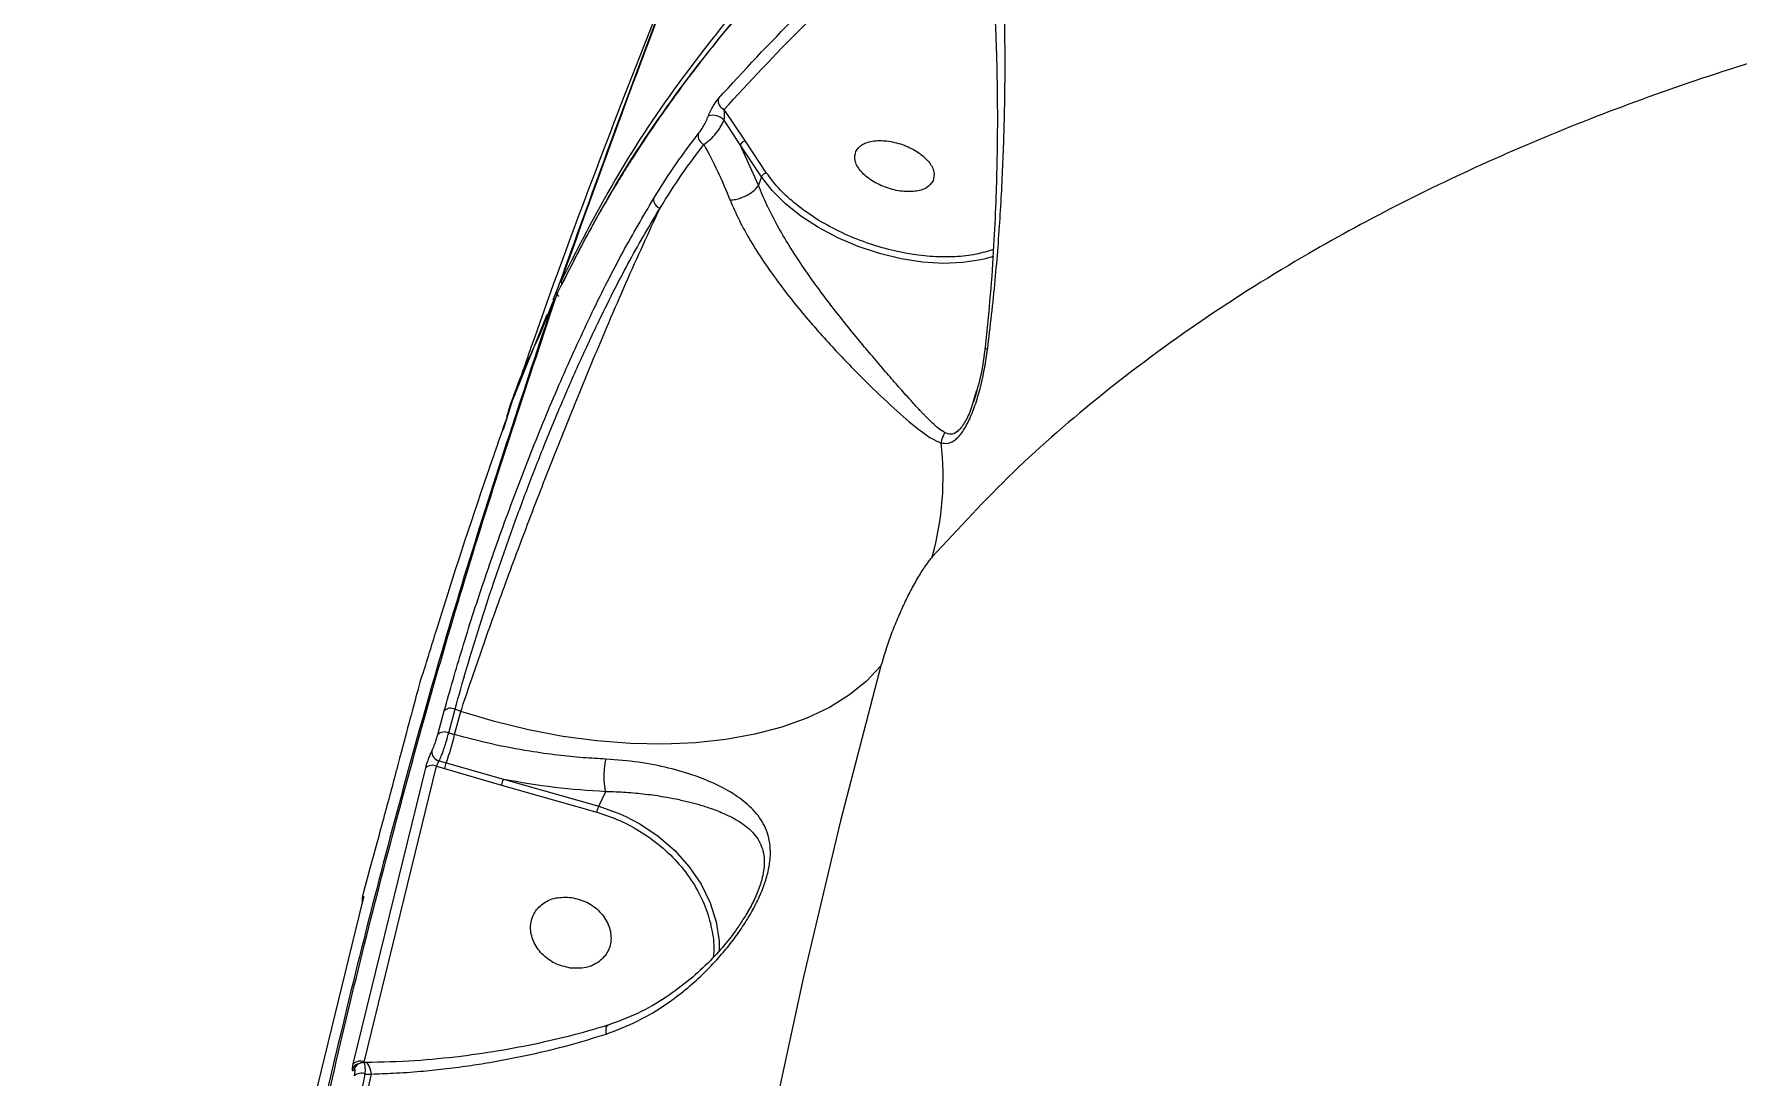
# Model space of a CAD drawing. Header units: millimetres. Extents: x -7083 to 7374, y -8368 to 7509.
# Drawn here: x 1043.2 to 1228.3, y -1414.7 to -1301.4 of the extents above; entities that cross this region are included whole.
import ezdxf

# ---------------------------------------------------------------- set-up
doc = ezdxf.new("R2010")
doc.units = ezdxf.units.MM
for name, color, linetype in [('DIKOM_ОБЪЕКТ', 7, 'Continuous'), ('DIKOM_РАЗМЕР_ЗОНА', 7, 'Continuous'), ('DIKOM_РАЗМЕР_ОБЪЕКТА', 7, 'Continuous')]:
    doc.layers.add(name, color=color, linetype=linetype)
doc.styles.add('style1', font='arial.ttf', dxfattribs={"width": 0.8})
doc.dimstyles.new('1-50', dxfattribs={"dimtxt": 300, "dimasz": 200, "dimexe": 100, "dimexo": 0, "dimgap": 100, "dimtad": 1, "dimtxsty": 'style1', "dimcen": 200, "dimclrd": 7, "dimclre": 7, "dimclrt": 7, "dimadec": 1, "dimazin": 2, "dimtfac": 1, "dimtmove": 0, "dimatfit": 2, "dimfxl": 0, "dimlwd": 25, "dimlwe": 18, "dimarcsym": 0})

# ---------------------------------------------------------------- blocks, each defined once
blk = doc.blocks.new('*D10')
at = {"layer": 'Defpoints', "color": 0, "transparency": 16777216}
for p in [(-5583.43, 647.96), (4593.55, 648.92), (4593.55, -5902.54)]:
    blk.add_point(p, dxfattribs=at)
at = {"layer": 'DIKOM_РАЗМЕР_ОБЪЕКТА', "color": 7, "lineweight": 18, "transparency": 16777216}
for p, q in [((-5583.43, 647.96), (-5583.43, -6002.54)), ((4593.55, 648.92), (4593.55, -6002.54))]:
    blk.add_line(p, q, dxfattribs=at)
at = {"layer": 'DIKOM_РАЗМЕР_ОБЪЕКТА', "color": 7, "lineweight": 25, "transparency": 16777216}
blk.add_line((-5383.43, -5902.54), (4393.55, -5902.54), dxfattribs=at)
at = {"layer": 'DIKOM_РАЗМЕР_ОБЪЕКТА', "color": 7, "transparency": 16777216}
for points in [[(-5383.43, -5869.2), (-5383.43, -5935.87), (-5583.43, -5902.54)], [(4393.55, -5869.2), (4393.55, -5935.87), (4593.55, -5902.54)]]:
    blk.add_solid(points, dxfattribs=at)
at = {"layer": 'DIKOM_РАЗМЕР_ОБЪЕКТА', "color": 7, "transparency": 16777216, "insert": (-226.13, -5649.37), "char_height": 300, "attachment_point": 5, "style": 'style1'}
blk.add_mtext('10150', dxfattribs=at)
blk = doc.blocks.new('*D11')
at = {"layer": 'Defpoints', "color": 0, "transparency": 16777216}
for p in [(-321.71, 5509.06), (-348.71, -4811.52), (5568.58, -4811.52)]:
    blk.add_point(p, dxfattribs=at)
at = {"layer": 'DIKOM_РАЗМЕР_ОБЪЕКТА', "color": 7, "lineweight": 18, "transparency": 16777216}
for p, q in [((-321.71, 5509.06), (5668.58, 5509.06)), ((-348.71, -4811.52), (5668.58, -4811.52))]:
    blk.add_line(p, q, dxfattribs=at)
at = {"layer": 'DIKOM_РАЗМЕР_ОБЪЕКТА', "color": 7, "lineweight": 25, "transparency": 16777216}
blk.add_line((5568.58, 5309.06), (5568.58, -4611.52), dxfattribs=at)
at = {"layer": 'DIKOM_РАЗМЕР_ОБЪЕКТА', "color": 7, "transparency": 16777216}
for points in [[(5535.25, 5309.06), (5601.91, 5309.06), (5568.58, 5509.06)], [(5535.25, -4611.52), (5601.91, -4611.52), (5568.58, -4811.52)]]:
    blk.add_solid(points, dxfattribs=at)
at = {"layer": 'DIKOM_РАЗМЕР_ОБЪЕКТА', "color": 7, "transparency": 16777216, "insert": (5315.31, 775.23), "char_height": 300, "attachment_point": 5, "rotation": 90, "style": 'style1'}
blk.add_mtext('10300', dxfattribs=at)
blk = doc.blocks.new('*D12')
at = {"layer": 'Defpoints', "color": 0, "transparency": 16777216}
for p in [(-621.71, 7509.06), (-373.6, -6811.53), (7273.89, -6811.53)]:
    blk.add_point(p, dxfattribs=at)
at = {"layer": 'DIKOM_РАЗМЕР_ЗОНА', "color": 7, "lineweight": 18, "transparency": 16777216}
for p, q in [((-621.71, 7509.06), (7373.89, 7509.06)), ((-373.6, -6811.53), (7373.89, -6811.53))]:
    blk.add_line(p, q, dxfattribs=at)
at = {"layer": 'DIKOM_РАЗМЕР_ЗОНА', "color": 7, "lineweight": 25, "transparency": 16777216}
blk.add_line((7273.89, 7309.06), (7273.89, -6611.53), dxfattribs=at)
at = {"layer": 'DIKOM_РАЗМЕР_ЗОНА', "color": 7, "transparency": 16777216}
for points in [[(7240.56, 7309.06), (7307.22, 7309.06), (7273.89, 7509.06)], [(7240.56, -6611.53), (7307.22, -6611.53), (7273.89, -6811.53)]]:
    blk.add_solid(points, dxfattribs=at)
at = {"layer": 'DIKOM_РАЗМЕР_ЗОНА', "color": 7, "transparency": 16777216, "insert": (7020.62, 1288.25), "char_height": 300, "attachment_point": 5, "rotation": 90, "style": 'style1'}
blk.add_mtext('14300', dxfattribs=at)
blk = doc.blocks.new('*D13')
at = {"layer": 'Defpoints', "color": 0, "transparency": 16777216}
for p in [(6593.53, 996.24), (-7083.43, 647.96), (6593.53, -8268.31)]:
    blk.add_point(p, dxfattribs=at)
at = {"layer": 'DIKOM_РАЗМЕР_ЗОНА', "color": 7, "lineweight": 18, "transparency": 16777216}
for p, q in [((6593.53, 996.24), (6593.53, -8368.31)), ((-7083.43, 647.96), (-7083.43, -8368.31))]:
    blk.add_line(p, q, dxfattribs=at)
at = {"layer": 'DIKOM_РАЗМЕР_ЗОНА', "color": 7, "lineweight": 25, "transparency": 16777216}
blk.add_line((-6883.43, -8268.31), (6393.53, -8268.31), dxfattribs=at)
at = {"layer": 'DIKOM_РАЗМЕР_ЗОНА', "color": 7, "transparency": 16777216}
for points in [[(-6883.43, -8234.97), (-6883.43, -8301.64), (-7083.43, -8268.31)], [(6393.53, -8234.97), (6393.53, -8301.64), (6593.53, -8268.31)]]:
    blk.add_solid(points, dxfattribs=at)
at = {"layer": 'DIKOM_РАЗМЕР_ЗОНА', "color": 7, "transparency": 16777216, "insert": (322.1, -8015.03), "char_height": 300, "attachment_point": 5, "style": 'style1'}
blk.add_mtext('13650', dxfattribs=at)

msp = doc.modelspace()

# ---------------------------------------------------------------- linework, layer by layer
at = {"layer": 'DIKOM_ОБЪЕКТ', "color": 7, "linetype": 'Continuous', "lineweight": 15}
for p, q in [((1120.548, -1313.06), (1118.233, -1309.624)), ((1119.976, -1313.476), (1118.229, -1310.796)), ((1121.967, -1317.868), (1119.976, -1313.476)), ((1122.285, -1316.95), (1119.976, -1313.476)), ((1122.856, -1316.535), (1120.548, -1313.06)), ((1121.966, -1317.871), (1121.967, -1317.868)), ((1122.285, -1316.95), (1121.967, -1317.868)), ((1147.512, -1325.603), (1146.458, -1325.903)), ((1100.089, -1329.18), (1099.628, -1330.325)), ((1098.218, -1334.064), (1099.666, -1330.494)), ((1098.972, -1331.951), (1095.242, -1341.205)), ((1145.671, -1340.182), (1145.307, -1341.367)), ((1095.231, -1341.202), (1094.211, -1344.439)), ((1087.115, -1377.573), (1087.813, -1374.992)), ((1088.289, -1377.401), (1088.986, -1374.822)), ((1088.921, -1377.58), (1089.602, -1375.058)), ((1089.602, -1375.058), (1088.986, -1374.822)), ((1088.289, -1377.401), (1088.921, -1377.58)), ((1079.101, -1413.175), (1086.968, -1381.022)), ((1086.968, -1381.022), (1087.82, -1381.264)), ((1087.259, -1380.439), (1088.003, -1380.65)), ((1088.003, -1380.65), (1094.239, -1382.408)), ((1077.918, -1413.379), (1085.792, -1381.199)), ((1087.82, -1381.264), (1094.034, -1383.07)), ((1094.239, -1382.408), (1104.611, -1385.36)), ((1094.034, -1383.07), (1104.407, -1386.022)), ((1104.611, -1385.36), (1105.369, -1383.752)), ((1105.369, -1383.752), (1105.37, -1383.749)), ((1079.729, -1392.135), (1079.032, -1394.716)), ((1078.897, -1395.821), (1071.023, -1428.001)), ((1079.278, -1413.234), (1079.014, -1413.236)), ((1079.218, -1414.481), (1079.89, -1414.476))]:
    msp.add_line(p, q, dxfattribs=at)
at = {"layer": 'DIKOM_ОБЪЕКТ', "color": 7, "linetype": 'Continuous', "lineweight": 15, "flags": 128}
for points in [[(1146.458, -1325.903), (1146.138, -1325.977), (1144.168, -1326.275), (1142.035, -1326.355), (1139.784, -1326.214), (1137.465, -1325.855), (1135.127, -1325.286), (1132.821, -1324.52), (1130.598, -1323.572), (1128.505, -1322.464), (1126.588, -1321.22), (1124.889, -1319.866), (1123.444, -1318.433), (1122.285, -1316.95)], [(1135.284, -1370.089), (1133.726, -1371.756), (1131.853, -1373.271), (1129.68, -1374.618), (1127.229, -1375.786), (1124.521, -1376.764), (1121.582, -1377.543), (1118.437, -1378.115), (1115.116, -1378.477), (1111.648, -1378.623), (1108.066, -1378.554), (1104.403, -1378.269), (1100.691, -1377.772), (1096.964, -1377.066), (1093.256, -1376.159), (1089.602, -1375.058)], [(1135.284, -1370.089), (1130.891, -1386.951), (1126.851, -1403.925), (1123.167, -1421.004), (1119.839, -1438.183), (1116.868, -1455.457), (1114.255, -1472.82), (1112.001, -1490.267), (1110.107, -1507.791), (1108.574, -1525.389), (1107.401, -1543.053), (1106.589, -1560.778), (1106.139, -1578.559), (1106.051, -1596.39)], [(1104.611, -1385.36), (1106.894, -1386.178), (1107.531, -1386.464)], [(1107.531, -1386.464), (1109.064, -1387.271), (1111.074, -1388.616), (1112.88, -1390.183), (1114.444, -1391.938), (1115.73, -1393.844), (1116.712, -1395.859), (1117.368, -1397.939), (1117.683, -1400.039), (1117.71, -1401.166)], [(1078.897, -1395.821), (1078.876, -1395.924), (1078.876, -1395.939)], [(1079.89, -1414.476), (1079.817, -1414.118), (1079.728, -1413.81), (1079.626, -1413.561), (1079.514, -1413.379), (1079.395, -1413.268), (1079.273, -1413.234), (1079.266, -1413.234)]]:
    msp.add_lwpolyline(points, dxfattribs=at)
at = {"layer": 'DIKOM_ОБЪЕКТ', "color": 7, "linetype": 'Continuous', "lineweight": 15}
for centre, radius, start, end in [((1118.657, -1308.649), 1.064, 167.17107, 246.49667), ((1116.974, -1311.975), 1.722, 43.19655, 105.29062), ((1116.459, -1312.461), 1.058, 169.82269, 245.87769), ((1120.598, -1313.731), 0.672, 94.28909, 157.6901), ((1111.626, -1319.333), 1.074, 180.62479, 250.40003), ((1100.032, -1330.686), 0.413, 114.10709, 152.23814), ((1109.899, -1349.642), 32.138, 344.4886, 6.75405), ((1144.507, -1346.219), 2.717, 147.27149, 172.45276), ((1088.522, -1375.749), 1.037, 63.39112, 133.12027), ((1087.826, -1378.331), 1.039, 63.5516, 133.15559), ((1069.851, -1373.553), 19.49, 338.64577, 348.076), ((1086.507, -1381.951), 1.037, 63.58294, 133.56218), ((1087.471, -1379.439), 1.022, 176.97056, 258.0098), ((1091.633, -1382.07), 3.898, 158.64577, 168.076), ((1097.545, -1383.792), 3.584, 157.28331, 168.37235), ((1079.799, -1395.498), 0.869, 164.60677, 189.28365), ((1078.68, -1414.281), 0.93, 101.72913, 156.21377), ((1078.659, -1414.147), 1.067, 65.56777, 133.99541), ((1078.774, -1414.232), 0.824, 142.07429, 165.9107), ((1078.779, -1415.461), 1.074, 65.83643, 133.66644)]:
    msp.add_arc(centre, radius, start, end, dxfattribs=at)
for points, knots in [([(1773.207, -1369.806), (1768.113, -1365.766), (1757.915, -1357.68), (1741.685, -1345.945), (1724.807, -1334.527), (1707.254, -1323.487), (1689.089, -1312.849), (1670.353, -1302.646), (1651.097, -1292.909), (1631.37, -1283.666), (1611.226, -1274.945), (1593.03, -1267.696), (1576.903, -1261.721), (1562.901, -1256.841), (1548.665, -1252.191), (1534.211, -1247.786), (1519.555, -1243.641), (1504.714, -1239.769), (1487.676, -1235.702), (1468.413, -1231.619), (1446.943, -1227.752), (1425.314, -1224.559), (1403.599, -1222.08), (1386.711, -1220.736), (1374.601, -1220.063), (1367.215, -1219.744), (1359.846, -1219.52), (1352.498, -1219.391), (1345.174, -1219.359), (1337.878, -1219.425), (1326.337, -1219.687), (1310.685, -1220.455), (1291.819, -1222.149), (1273.908, -1224.502), (1256.964, -1227.449), (1240.476, -1231.074), (1224.505, -1235.387), (1209.11, -1240.393), (1194.354, -1246.095), (1180.299, -1252.496), (1167.005, -1259.595), (1154.535, -1267.386), (1142.949, -1275.865), (1132.309, -1285.021), (1122.666, -1294.84), (1114.106, -1305.317), (1106.574, -1316.391), (1102.572, -1324.234), (1100.562, -1328.171)], [0, 0, 0, 0, 0.0248239, 0.0496902, 0.074599, 0.0995502, 0.1245438, 0.1495798, 0.1746582, 0.1997791, 0.2249424, 0.2501481, 0.2668666, 0.2837596, 0.3008272, 0.3180694, 0.3354861, 0.3530774, 0.3708432, 0.3960072, 0.4215132, 0.4473613, 0.4735514, 0.5000836, 0.5092169, 0.5183856, 0.5275897, 0.5368291, 0.5461038, 0.5554139, 0.5647593, 0.5906387, 0.6167852, 0.6407872, 0.66501, 0.6894536, 0.714118, 0.7390032, 0.7641093, 0.7894361, 0.8149838, 0.8407523, 0.8667415, 0.8929516, 0.9193825, 0.9460342, 0.9729067, 1, 1, 1, 1]), ([(1100.142, -1329.485), (1102.164, -1325.546), (1106.191, -1317.698), (1113.764, -1306.62), (1122.367, -1296.14), (1132.057, -1286.322), (1142.744, -1277.17), (1154.379, -1268.698), (1166.899, -1260.916), (1180.244, -1253.829), (1194.35, -1247.443), (1209.157, -1241.757), (1224.603, -1236.77), (1240.625, -1232.479), (1257.162, -1228.877), (1274.155, -1225.956), (1291.542, -1223.705), (1309.267, -1222.113), (1327.271, -1221.165), (1345.5, -1220.847), (1363.899, -1221.141), (1379.168, -1221.873), (1391.171, -1222.721), (1399.854, -1223.457), (1408.536, -1224.315), (1417.214, -1225.29), (1425.881, -1226.381), (1434.534, -1227.587), (1445.541, -1229.265), (1458.891, -1231.546), (1474.554, -1234.59), (1491.938, -1238.372), (1510.979, -1243.027), (1531.576, -1248.698), (1551.783, -1254.882), (1571.554, -1261.537), (1589.449, -1268.11), (1605.572, -1274.475), (1620.045, -1280.542), (1634.32, -1286.883), (1648.379, -1293.488), (1662.201, -1300.345), (1675.768, -1307.445), (1690.832, -1315.753), (1707.226, -1325.374), (1724.739, -1336.411), (1741.577, -1347.823), (1757.768, -1359.552), (1767.941, -1367.633), (1773.023, -1371.67)], [0, 0, 0, 0, 0.0271357, 0.0540498, 0.0807422, 0.1072129, 0.1334621, 0.1594895, 0.1852953, 0.2108795, 0.236242, 0.2613828, 0.286302, 0.3109995, 0.3354753, 0.3597295, 0.383762, 0.4075729, 0.4311621, 0.4545296, 0.4776754, 0.5005996, 0.5112386, 0.521823, 0.5323528, 0.5428281, 0.5532487, 0.5636148, 0.5739263, 0.5926881, 0.6112666, 0.6296615, 0.6544487, 0.6788949, 0.7030001, 0.7267642, 0.7501873, 0.7681706, 0.7861326, 0.8040731, 0.8219923, 0.83989, 0.8577663, 0.8756213, 0.9005809, 0.9254986, 0.9503743, 0.9752081, 1, 1, 1, 1]), ([(1772.998, -1371.166), (1771.478, -1369.94), (1768.622, -1367.637), (1764.547, -1364.438), (1761.008, -1361.706), (1758.024, -1359.438), (1755.496, -1357.54), (1750.402, -1353.756), (1742.757, -1348.239), (1732.299, -1341.03), (1719.239, -1332.409), (1702.98, -1322.304), (1683.856, -1311.306), (1664.774, -1301.124), (1645.848, -1291.736), (1626.519, -1282.842), (1606.85, -1274.469), (1586.884, -1266.636), (1566.669, -1259.36), (1546.256, -1252.662), (1525.684, -1246.552), (1505.021, -1241.054), (1484.327, -1236.183), (1463.667, -1231.952), (1443.082, -1228.371), (1422.624, -1225.448), (1402.337, -1223.189), (1382.275, -1221.602), (1362.499, -1220.693), (1343.07, -1220.462), (1324.04, -1220.911), (1305.447, -1222.037), (1287.341, -1223.84), (1269.51, -1226.348), (1252.661, -1229.474), (1236.289, -1233.276), (1220.797, -1237.645), (1205.68, -1242.765), (1191.435, -1248.46), (1177.974, -1254.766), (1165.325, -1261.667), (1153.531, -1269.142), (1142.868, -1276.992), (1133.297, -1285.149), (1124.766, -1293.563), (1117.946, -1301.402), (1112.562, -1308.476), (1109.402, -1313.124), (1107.41, -1316.278), (1106.335, -1318.033), (1105.107, -1320.111), (1103.664, -1322.672), (1102.157, -1325.483), (1101.188, -1327.462), (1100.728, -1328.4)], [0, 0, 0, 0, 0.0075121, 0.0141073, 0.019775, 0.0245004, 0.0282899, 0.0317, 0.0483709, 0.0634878, 0.0786048, 0.1055966, 0.132588, 0.1571272, 0.1817144, 0.2062723, 0.23081, 0.2553477, 0.2798856, 0.3044229, 0.3289693, 0.3535649, 0.3781066, 0.4026444, 0.4271827, 0.4517212, 0.4762599, 0.5008329, 0.5254076, 0.5499474, 0.5744872, 0.5990277, 0.6235687, 0.6481143, 0.6737405, 0.6966303, 0.7218029, 0.7463521, 0.7708973, 0.7954432, 0.8200102, 0.8446075, 0.8691575, 0.892071, 0.9149859, 0.9379011, 0.9530265, 0.96798, 0.9717711, 0.9756384, 0.9804794, 0.9864652, 0.9935843, 1, 1, 1, 1]), ([(1100.562, -1328.171), (1103.989, -1318.628), (1110.842, -1299.54), (1122.345, -1271.415), (1130.816, -1253.032), (1135.05, -1243.846)], [0, 0, 0, 0, 0.3334633, 0.6669265, 1, 1, 1, 1]), ([(1131.558, -1251.34), (1131.176, -1252.15), (1128.305, -1258.224), (1123.22, -1269.694), (1116.326, -1285.753), (1109.742, -1301.952), (1103.462, -1318.282), (1098.691, -1331.213), (1096.116, -1338.736), (1095.431, -1340.738)], [0, 0, 0, 0, 0.0278671, 0.2089819, 0.3901669, 0.5714317, 0.752786, 0.9342398, 1, 1, 1, 1]), ([(1122.535, -1271.533), (1122.239, -1272.189), (1117.852, -1281.909), (1110.227, -1301.08), (1103.469, -1319.814), (1100.089, -1329.18)], [0, 0, 0, 0, 0.0349138, 0.5174569, 1, 1, 1, 1]), ([(1117.62, -1308.412), (1120.383, -1305.416), (1125.897, -1299.434), (1135.22, -1291.033), (1142.101, -1285.837), (1145.534, -1283.244)], [0, 0, 0, 0, 0.3347086, 0.6680419, 1, 1, 1, 1]), ([(1118.233, -1309.624), (1120.977, -1306.647), (1126.466, -1300.692), (1135.764, -1292.308), (1142.641, -1287.113), (1146.08, -1284.515)], [0, 0, 0, 0, 0.3333163, 0.6666796, 1, 1, 1, 1]), ([(1146.216, -1284.278), (1146.346, -1285.146), (1146.648, -1287.161), (1147.008, -1290.436), (1147.315, -1293.843), (1147.531, -1296.903), (1147.678, -1299.56), (1147.777, -1301.856), (1147.857, -1304.252), (1147.921, -1307.181), (1147.949, -1311.023), (1147.903, -1315.274), (1147.771, -1319.823), (1147.544, -1324.56), (1147.193, -1329.796), (1146.807, -1333.543), (1146.611, -1335.444)], [0, 0, 0, 0, 0.0661841, 0.1536742, 0.2304441, 0.2966859, 0.3525221, 0.3980025, 0.438061, 0.4970438, 0.5706917, 0.6584194, 0.7332078, 0.8157979, 0.9065331, 1, 1, 1, 1]), ([(1146.881, -1335.721), (1147.173, -1333.191), (1147.755, -1328.145), (1148.287, -1320.965), (1148.633, -1314.073), (1148.808, -1306.765), (1148.759, -1299.211), (1148.446, -1291.553), (1148.002, -1287.053), (1147.779, -1284.8)], [0, 0, 0, 0, 0.1246301, 0.2485526, 0.3731639, 0.4988938, 0.6657639, 0.8326465, 1, 1, 1, 1]), ([(1689.69, -1395.971), (1685.263, -1393.084), (1676.394, -1387.299), (1662.58, -1378.951), (1648.395, -1370.848), (1633.825, -1363.032), (1619.842, -1355.986), (1606.512, -1349.653), (1593.884, -1343.97), (1581.003, -1338.49), (1567.882, -1333.226), (1554.537, -1328.192), (1541.213, -1323.48), (1527.922, -1319.086), (1514.677, -1315.001), (1501.252, -1311.16), (1487.663, -1307.575), (1473.93, -1304.261), (1460.951, -1301.423), (1448.751, -1299.008), (1437.346, -1296.966), (1425.88, -1295.131), (1414.364, -1293.512), (1402.812, -1292.117), (1391.237, -1290.953), (1377.288, -1289.837), (1361.011, -1288.987), (1342.522, -1288.679), (1324.171, -1289.061), (1308.665, -1290.001), (1295.902, -1291.197), (1285.77, -1292.404), (1275.759, -1293.861), (1265.886, -1295.574), (1256.165, -1297.545), (1246.612, -1299.778), (1236.259, -1302.538), (1225.221, -1305.929), (1213.642, -1310.067), (1202.5, -1314.663), (1191.829, -1319.717), (1180.929, -1325.626), (1169.994, -1332.496), (1159.28, -1340.444), (1149.43, -1348.976), (1143.726, -1355.144), (1140.866, -1358.237)], [0, 0, 0, 0, 0.024718, 0.049515, 0.0743906, 0.0993448, 0.1243772, 0.1447742, 0.1653296, 0.1860432, 0.2069151, 0.2279451, 0.2491333, 0.2694018, 0.2898707, 0.3105399, 0.3314092, 0.3524788, 0.3737485, 0.3911653, 0.4087376, 0.4264654, 0.4443486, 0.4623874, 0.4805816, 0.4989314, 0.5286791, 0.5588428, 0.5894223, 0.6204179, 0.638318, 0.656354, 0.674526, 0.6928339, 0.7112779, 0.7298579, 0.748574, 0.7733223, 0.7982563, 0.8233761, 0.8486818, 0.8741735, 0.905376, 0.9367478, 0.9682891, 1, 1, 1, 1]), ([(1116.519, -1310.314), (1116.557, -1310.221), (1116.632, -1310.031), (1116.818, -1309.641), (1117.069, -1309.184), (1117.363, -1308.728), (1117.534, -1308.517), (1117.62, -1308.412)], [0, 0, 0, 0, 0.1227572, 0.2513774, 0.5008934, 0.7504269, 1, 1, 1, 1]), ([(1115.418, -1312.274), (1115.506, -1312.157), (1115.681, -1311.923), (1115.975, -1311.447), (1116.223, -1310.985), (1116.407, -1310.595), (1116.483, -1310.406), (1116.519, -1310.314)], [0, 0, 0, 0, 0.2499718, 0.4997182, 0.7494716, 0.8780049, 1, 1, 1, 1]), ([(1118.229, -1310.796), (1118.233, -1310.776), (1118.241, -1310.735), (1118.254, -1310.643), (1118.27, -1310.458), (1118.276, -1310.071), (1118.251, -1309.808), (1118.233, -1309.624)], [0, 0, 0, 0, 0.0396849, 0.0832792, 0.1840166, 0.4287411, 1, 1, 1, 1]), ([(1116.027, -1313.426), (1116.212, -1313.297), (1116.584, -1313.036), (1117.191, -1312.421), (1117.678, -1311.788), (1118.025, -1311.227), (1118.16, -1310.941), (1118.229, -1310.796)], [0, 0, 0, 0, 0.2361903, 0.4770187, 0.7295239, 0.8628932, 1, 1, 1, 1]), ([(1111.265, -1320.344), (1112.073, -1319.064), (1113.687, -1316.502), (1115.247, -1314.452), (1116.027, -1313.426)], [0, 0, 0, 0, 0.4999949, 1, 1, 1, 1]), ([(1116.027, -1313.426), (1116.536, -1314.373), (1117.552, -1316.264), (1118.44, -1318.407), (1118.883, -1319.476)], [0, 0, 0, 0, 0.5010559, 1, 1, 1, 1]), ([(1118.883, -1319.476), (1119.071, -1319.456), (1119.445, -1319.418), (1120.031, -1319.249), (1120.572, -1319.024), (1121.147, -1318.7), (1121.652, -1318.304), (1121.874, -1317.999), (1121.966, -1317.871)], [0, 0, 0, 0, 0.1605375, 0.3193964, 0.4704729, 0.6089386, 0.8370371, 1, 1, 1, 1]), ([(1142.221, -1344.75), (1142.031, -1344.632), (1141.644, -1344.391), (1141.022, -1343.849), (1140.508, -1343.352), (1140.118, -1342.955), (1139.87, -1342.698), (1139.595, -1342.408), (1139.262, -1342.05), (1138.786, -1341.532), (1138.013, -1340.676), (1136.939, -1339.463), (1135.607, -1337.931), (1134.213, -1336.301), (1132.748, -1334.545), (1131.272, -1332.729), (1129.741, -1330.773), (1128.232, -1328.755), (1126.731, -1326.622), (1125.318, -1324.457), (1124.008, -1322.233), (1122.85, -1320.024), (1122.258, -1318.582), (1121.966, -1317.871)], [0, 0, 0, 0, 0.0401947, 0.0817342, 0.124886, 0.1385899, 0.1535538, 0.1697781, 0.1872631, 0.2113074, 0.2500463, 0.3125083, 0.3749584, 0.4400987, 0.5000045, 0.5638769, 0.6243678, 0.6883352, 0.7495449, 0.8133088, 0.8748019, 0.9382308, 1, 1, 1, 1]), ([(1147.506, -1324.84), (1146.895, -1325.032), (1145.625, -1325.431), (1143.376, -1325.671), (1140.947, -1325.657), (1138.395, -1325.363), (1135.727, -1324.782), (1133.005, -1323.9), (1130.362, -1322.739), (1127.926, -1321.349), (1125.821, -1319.803), (1124.084, -1318.184), (1123.259, -1317.076), (1122.856, -1316.535)], [0, 0, 0, 0, 0.0847352, 0.1759986, 0.2631438, 0.3502891, 0.4415525, 0.5357836, 0.6315719, 0.7273602, 0.8215913, 0.9128547, 1, 1, 1, 1]), ([(1087.813, -1374.992), (1088.441, -1372.765), (1089.699, -1368.308), (1092.046, -1361.036), (1094.672, -1353.558), (1097.556, -1346.03), (1100.648, -1338.63), (1103.883, -1331.591), (1107.212, -1325.008), (1109.438, -1321.233), (1110.552, -1319.344)], [0, 0, 0, 0, 0.1253276, 0.2508333, 0.3753374, 0.5006094, 0.6251935, 0.7503219, 0.875062, 1, 1, 1, 1]), ([(1118.883, -1319.476), (1119.202, -1320.21), (1119.836, -1321.669), (1121.087, -1323.914), (1122.499, -1326.147), (1124.572, -1329.078), (1127.393, -1332.584), (1130.836, -1336.381), (1134.118, -1339.7), (1137.095, -1342.504), (1139.24, -1344.327), (1140.767, -1345.42), (1141.463, -1345.714), (1141.814, -1345.862)], [0, 0, 0, 0, 0.0630761, 0.1253664, 0.1878496, 0.2506004, 0.3753025, 0.4992267, 0.6238318, 0.7485404, 0.8739125, 0.936527, 1, 1, 1, 1]), ([(1088.986, -1374.822), (1089.399, -1373.336), (1090.212, -1370.407), (1091.628, -1365.787), (1093.175, -1361.033), (1094.86, -1356.172), (1096.662, -1351.267), (1098.562, -1346.385), (1100.551, -1341.566), (1102.622, -1336.846), (1105.09, -1331.581), (1107.983, -1325.881), (1110.172, -1322.189), (1111.265, -1320.344)], [0, 0, 0, 0, 0.0861061, 0.1697268, 0.2508704, 0.3366074, 0.4198739, 0.5006844, 0.585479, 0.6687211, 0.7504334, 0.8753145, 1, 1, 1, 1]), ([(1089.602, -1375.058), (1090.329, -1372.898), (1091.778, -1368.592), (1094.31, -1361.534), (1097.011, -1354.297), (1099.85, -1346.986), (1102.769, -1339.745), (1105.361, -1333.559), (1107.587, -1328.427), (1109.46, -1324.226), (1110.659, -1321.649), (1111.265, -1320.344)], [0, 0, 0, 0, 0.12647, 0.2520609, 0.3767757, 0.5006175, 0.6245229, 0.7502833, 0.8314679, 0.9147066, 1, 1, 1, 1]), ([(1100.562, -1328.171), (1100.541, -1328.26), (1100.499, -1328.431), (1100.555, -1328.61), (1100.582, -1328.695)], [0, 0, 0, 0, 0.524029, 1, 1, 1, 1]), ([(1099.666, -1330.494), (1096.461, -1340.122), (1090.049, -1359.379), (1081.747, -1388.738), (1074.416, -1418.409), (1068.159, -1448.401), (1062.985, -1478.497), (1058.885, -1508.667), (1055.839, -1538.878), (1053.824, -1569.286), (1052.837, -1600.049), (1052.901, -1631.143), (1054.038, -1662.543), (1056.247, -1694.034), (1059.524, -1725.587), (1063.844, -1756.986), (1069.169, -1788.202), (1075.516, -1819.203), (1082.175, -1847.686), (1087.177, -1865.785), (1089.336, -1873.599)], [0, 0, 0, 0, 0.0567501, 0.1135002, 0.1702503, 0.2270004, 0.2837505, 0.3394873, 0.3952241, 0.4509609, 0.5066977, 0.5634478, 0.6201979, 0.676948, 0.7336981, 0.7904482, 0.846185, 0.9019218, 0.9576586, 1, 1, 1, 1]), ([(1089.814, -1872.59), (1087.604, -1864.59), (1082.502, -1846.116), (1075.738, -1817.068), (1069.323, -1785.501), (1064, -1753.909), (1059.755, -1722.512), (1056.583, -1691.337), (1054.461, -1660.412), (1053.373, -1629.576), (1053.319, -1598.669), (1054.321, -1567.722), (1056.4, -1536.767), (1059.55, -1506.016), (1063.766, -1475.497), (1069.015, -1445.421), (1075.263, -1415.804), (1082.509, -1386.677), (1090.691, -1357.853), (1096.992, -1338.941), (1100.142, -1329.485)], [0, 0, 0, 0, 0.0433547, 0.1001048, 0.1568549, 0.213605, 0.2703551, 0.3260919, 0.3818287, 0.4375655, 0.4933023, 0.5500524, 0.6068025, 0.6635526, 0.7203027, 0.7770528, 0.8327896, 0.8885264, 0.9442632, 1, 1, 1, 1]), ([(1099.666, -1330.494), (1099.702, -1330.409), (1099.756, -1330.282), (1099.873, -1330.202), (1099.912, -1330.175)], [0, 0, 0, 0, 0.6666665, 1, 1, 1, 1]), ([(1099.941, -1330.105), (1099.864, -1330.173), (1099.766, -1330.26), (1099.725, -1330.382), (1099.715, -1330.41)], [0, 0, 0, 0, 0.7715359, 1, 1, 1, 1]), ([(1100.251, -1329.952), (1100.2, -1329.879), (1100.087, -1329.722), (1100.064, -1329.545), (1100.051, -1329.45)], [0, 0, 0, 0, 0.4624855, 1, 1, 1, 1]), ([(1094.618, -1343.024), (1094.649, -1342.919), (1095.544, -1339.827), (1096.904, -1336.896), (1098.218, -1334.064)], [0, 0, 0, 0, 0.0340922, 1, 1, 1, 1]), ([(1141.814, -1345.862), (1142.077, -1345.903), (1142.608, -1345.985), (1143.444, -1345.559), (1144.282, -1344.56), (1145.038, -1343.092), (1145.671, -1341.379), (1146.366, -1338.952), (1146.676, -1337.009), (1146.881, -1335.721)], [0, 0, 0, 0, 0.1253188, 0.2522418, 0.3796562, 0.5064188, 0.6312849, 0.7556112, 1, 1, 1, 1]), ([(1146.628, -1335.381), (1146.486, -1336.442), (1146.204, -1338.546), (1145.623, -1340.492), (1145.335, -1341.456)], [0, 0, 0, 0, 0.5041017, 1, 1, 1, 1]), ([(1146.627, -1335.445), (1146.624, -1335.466), (1146.617, -1335.519), (1146.699, -1335.613), (1146.82, -1335.685), (1146.881, -1335.721)], [0, 0, 0, 0, 0.2465039, 0.6265233, 1, 1, 1, 1]), ([(1145.307, -1341.367), (1145.214, -1341.692), (1144.957, -1342.593), (1144.346, -1343.774), (1143.598, -1344.729), (1142.869, -1345.015), (1142.437, -1344.838), (1142.221, -1344.75)], [0, 0, 0, 0, 0.1236203, 0.3432133, 0.5622182, 0.7813555, 1, 1, 1, 1]), ([(1094.638, -1343.031), (1093.912, -1345.112), (1091.26, -1352.709), (1088.207, -1362.032), (1085.986, -1369.306), (1085.472, -1370.989)], [0, 0, 0, 0, 0.2247249, 0.8205765, 1, 1, 1, 1]), ([(1140.866, -1358.237), (1140.622, -1358.537), (1140.133, -1359.138), (1139.33, -1360.402), (1138.518, -1361.861), (1137.724, -1363.476), (1136.982, -1365.168), (1136.077, -1367.459), (1135.601, -1369.037), (1135.284, -1370.089)], [0, 0, 0, 0, 0.1248699, 0.2501592, 0.3747189, 0.5000883, 0.6248901, 0.7500938, 1, 1, 1, 1]), ([(1085.628, -1370.481), (1085.57, -1370.62), (1085.419, -1370.981), (1084.871, -1372.957), (1084.004, -1376.19), (1082.844, -1380.565), (1081.434, -1385.846), (1080.298, -1390.038), (1079.729, -1392.135)], [0, 0, 0, 0, 0.1104308, 0.2888435, 0.4662415, 0.6444466, 0.8220764, 1, 1, 1, 1]), ([(1086.451, -1379.385), (1086.508, -1379.264), (1086.621, -1379.02), (1086.809, -1378.535), (1086.986, -1378.026), (1087.072, -1377.724), (1087.115, -1377.573)], [0, 0, 0, 0, 0.2500089, 0.5000026, 0.7497715, 1, 1, 1, 1]), ([(1087.259, -1380.439), (1087.334, -1380.268), (1087.457, -1379.988), (1087.648, -1379.483), (1087.818, -1379.003), (1087.98, -1378.503), (1088.147, -1377.949), (1088.236, -1377.607), (1088.289, -1377.401)], [0, 0, 0, 0, 0.2128345, 0.3471929, 0.4999533, 0.6577679, 0.7938232, 1, 1, 1, 1]), ([(1105.382, -1380.236), (1104.557, -1380.193), (1102.819, -1380.1), (1100.051, -1379.822), (1096.735, -1379.357), (1092.966, -1378.648), (1090.269, -1377.936), (1088.921, -1377.58)], [0, 0, 0, 0, 0.1510775, 0.3182029, 0.5013749, 0.7506841, 1, 1, 1, 1]), ([(1085.792, -1381.199), (1085.835, -1381.048), (1085.92, -1380.746), (1086.095, -1380.236), (1086.281, -1379.751), (1086.394, -1379.507), (1086.451, -1379.385)], [0, 0, 0, 0, 0.2502289, 0.4999982, 0.7499906, 1, 1, 1, 1]), ([(1086.968, -1381.022), (1086.984, -1380.982), (1087.011, -1380.915), (1087.059, -1380.809), (1087.105, -1380.713), (1087.152, -1380.62), (1087.205, -1380.524), (1087.239, -1380.471), (1087.259, -1380.439)], [0, 0, 0, 0, 0.208668, 0.3440907, 0.500033, 0.6556582, 0.7909646, 1, 1, 1, 1]), ([(1105.37, -1383.749), (1105.335, -1383.611), (1105.252, -1383.28), (1105.197, -1382.644), (1105.189, -1381.975), (1105.216, -1381.381), (1105.278, -1380.773), (1105.347, -1380.416), (1105.382, -1380.236)], [0, 0, 0, 0, 0.1646922, 0.3937885, 0.5323437, 0.6830611, 0.840996, 1, 1, 1, 1]), ([(1105.417, -1410.131), (1106.577, -1409.691), (1108.889, -1408.812), (1111.729, -1407.071), (1114.058, -1405.321), (1115.928, -1403.656), (1117.54, -1401.98), (1118.883, -1400.373), (1120.018, -1398.83), (1121.02, -1397.257), (1121.898, -1395.616), (1122.585, -1393.998), (1123.053, -1392.427), (1123.279, -1390.967), (1123.264, -1389.671), (1123.039, -1388.506), (1122.643, -1387.496), (1122.089, -1386.578), (1121.188, -1385.487), (1119.761, -1384.296), (1117.646, -1383.078), (1115.143, -1382.036), (1112.247, -1381.18), (1109.001, -1380.516), (1106.588, -1380.33), (1105.382, -1380.236)], [0, 0, 0, 0, 0.0627894, 0.1252337, 0.1667286, 0.2086542, 0.2499488, 0.2820839, 0.3123889, 0.344888, 0.3751492, 0.4070116, 0.4378221, 0.4685221, 0.5005855, 0.5307968, 0.5632513, 0.5935681, 0.6256037, 0.6880617, 0.7502896, 0.8128147, 0.874873, 0.9374739, 1, 1, 1, 1]), ([(1094.239, -1382.408), (1096.092, -1382.736), (1099.818, -1383.395), (1103.513, -1383.633), (1105.369, -1383.752)], [0, 0, 0, 0, 0.4974038, 1, 1, 1, 1]), ([(1105.37, -1383.749), (1106.109, -1383.773), (1107.593, -1383.822), (1109.7, -1384.03), (1111.504, -1384.289), (1113.055, -1384.579), (1114.332, -1384.868), (1115.575, -1385.2), (1116.912, -1385.624), (1118.219, -1386.136), (1119.452, -1386.749), (1120.404, -1387.36), (1121.176, -1388.014), (1121.782, -1388.71), (1122.242, -1389.504), (1122.541, -1390.445), (1122.637, -1391.548), (1122.474, -1392.886), (1122.093, -1394.137), (1121.736, -1395.028), (1121.553, -1395.407), (1121.493, -1395.532)], [0, 0, 0, 0, 0.0668379, 0.1341533, 0.2029719, 0.2515493, 0.3037293, 0.3510266, 0.4050954, 0.480711, 0.5417288, 0.6072917, 0.6580241, 0.7084739, 0.7624759, 0.8099425, 0.8606499, 0.911919, 0.9627591, 0.9877245, 1, 1, 1, 1]), ([(1104.407, -1386.022), (1105.243, -1386.301), (1106.954, -1386.873), (1109.391, -1388.206), (1111.668, -1389.895), (1113.651, -1391.921), (1115.235, -1394.18), (1116.365, -1396.564), (1116.973, -1398.945), (1117.187, -1400.7), (1117.072, -1401.61), (1117.05, -1401.781)], [0, 0, 0, 0, 0.1151136, 0.2356669, 0.3601405, 0.486671, 0.6132015, 0.7376751, 0.8582284, 0.973342, 1, 1, 1, 1]), ([(1078.908, -1395.365), (1078.905, -1395.383), (1078.875, -1395.529), (1078.893, -1395.659), (1078.909, -1395.773)], [0, 0, 0, 0, 0.1240724, 1, 1, 1, 1]), ([(1079.032, -1394.716), (1078.997, -1394.848), (1078.928, -1395.114), (1078.884, -1395.341), (1078.89, -1395.416), (1078.938, -1395.317), (1078.962, -1395.268)], [0, 0, 0, 0, 0.2499987, 0.4999868, 0.7497512, 1, 1, 1, 1]), ([(1078.962, -1395.268), (1078.986, -1395.218), (1079.034, -1395.119), (1079.041, -1395.195), (1078.999, -1395.422), (1078.931, -1395.688), (1078.897, -1395.821)], [0, 0, 0, 0, 0.2502517, 0.5000146, 0.7500015, 1, 1, 1, 1]), ([(1121.501, -1395.528), (1121.292, -1395.961), (1121.009, -1396.545), (1120.641, -1397.115), (1120.545, -1397.263)], [0, 0, 0, 0, 0.7410892, 1, 1, 1, 1]), ([(1121.493, -1395.532), (1121.428, -1395.672), (1121.198, -1396.171), (1120.909, -1396.663), (1120.701, -1397.016)], [0, 0, 0, 0, 0.2817378, 1, 1, 1, 1]), ([(1120.545, -1397.263), (1120.31, -1397.646), (1119.687, -1398.663), (1118.408, -1400.324), (1116.658, -1402.275), (1114.484, -1404.282), (1111.862, -1406.234), (1108.781, -1408.042), (1106.465, -1408.856), (1105.261, -1409.278)], [0, 0, 0, 0, 0.0679481, 0.179997, 0.3104085, 0.4586116, 0.6226635, 0.8039437, 1, 1, 1, 1]), ([(1105.732, -1409.134), (1104.619, -1409.465), (1102.273, -1410.162), (1098.447, -1411.082), (1094.181, -1411.923), (1089.503, -1412.608), (1084.45, -1413.104), (1081.037, -1413.19), (1079.264, -1413.234)], [0, 0, 0, 0, 0.1313612, 0.2765988, 0.4369536, 0.6111147, 0.798047, 1, 1, 1, 1]), ([(1079.89, -1414.476), (1080.673, -1414.45), (1082.437, -1414.391), (1085.061, -1414.203), (1087.792, -1413.93), (1090.308, -1413.605), (1093.462, -1413.11), (1097.134, -1412.394), (1101.381, -1411.37), (1104.077, -1410.542), (1105.417, -1410.131)], [0, 0, 0, 0, 0.093005, 0.2094334, 0.3069222, 0.4104598, 0.5005846, 0.6719885, 0.8369107, 1, 1, 1, 1]), ([(1105.417, -1410.131), (1105.406, -1409.996), (1105.386, -1409.728), (1105.421, -1409.373), (1105.485, -1409.166), (1105.575, -1409.189), (1105.58, -1409.191)], [0, 0, 0, 0, 0.2603171, 0.5139958, 0.9705206, 1, 1, 1, 1]), ([(1077.975, -1414.032), (1077.949, -1414.065), (1077.897, -1414.133), (1077.849, -1414.131), (1077.822, -1414.064), (1077.827, -1413.959), (1077.829, -1413.906)], [0, 0, 0, 0, 0.248819, 0.4995737, 0.7479959, 1, 1, 1, 1]), ([(1077.829, -1413.906), (1077.837, -1413.834), (1077.852, -1413.69), (1077.896, -1413.483), (1077.918, -1413.379)], [0, 0, 0, 0, 0.4977235, 1, 1, 1, 1]), ([(1078.037, -1414.684), (1078.065, -1414.545), (1078.121, -1414.265), (1078.134, -1414.004), (1078.091, -1413.895), (1078.014, -1413.986), (1077.975, -1414.032)], [0, 0, 0, 0, 0.2501829, 0.500132, 0.7500443, 1, 1, 1, 1]), ([(1079.016, -1413.236), (1078.928, -1413.243), (1078.754, -1413.258), (1078.498, -1413.373), (1078.267, -1413.542), (1078.148, -1413.697), (1078.09, -1413.773)], [0, 0, 0, 0, 0.2596388, 0.5157347, 0.7638659, 1, 1, 1, 1]), ([(1079.218, -1414.481), (1079.227, -1414.247), (1079.244, -1413.778), (1079.172, -1413.324), (1079.066, -1413.269), (1079.014, -1413.241)], [0, 0, 0, 0, 0.3343264, 0.6684162, 1, 1, 1, 1]), ([(1064.137, -1505.751), (1065.384, -1495.504), (1067.878, -1475.014), (1072.908, -1444.572), (1077.115, -1424.513), (1079.218, -1414.481)], [0, 0, 0, 0, 0.3333846, 0.6666154, 1, 1, 1, 1]), ([(1064.77, -1505.932), (1066.02, -1495.663), (1068.518, -1475.13), (1073.561, -1444.626), (1077.78, -1424.528), (1079.89, -1414.476)], [0, 0, 0, 0, 0.3333848, 0.6666152, 1, 1, 1, 1])]:
    msp.add_open_spline(points, degree=3, knots=knots, dxfattribs=at)
for points in [[(1110.552, -1319.344), (1111.377, -1318.036), (1113.027, -1315.418), (1114.621, -1313.322), (1115.418, -1312.274)], [(1140.949, -1317.39), (1140.747, -1317.663), (1140.341, -1318.207), (1139.015, -1318.588), (1137.391, -1318.56), (1135.658, -1318.104), (1134.091, -1317.295), (1132.941, -1316.26), (1132.326, -1315.135), (1132.479, -1314.494), (1132.556, -1314.173)], [(1132.556, -1314.173), (1132.759, -1313.901), (1133.164, -1313.357), (1134.49, -1312.976), (1136.115, -1313.004), (1137.848, -1313.459), (1139.414, -1314.269), (1140.564, -1315.304), (1141.179, -1316.429), (1141.026, -1317.07), (1140.949, -1317.39)], [(1122.856, -1316.535), (1122.797, -1316.544), (1122.679, -1316.561), (1122.504, -1316.659), (1122.358, -1316.794), (1122.309, -1316.898), (1122.285, -1316.95)], [(1104.407, -1386.022), (1104.42, -1385.964), (1104.446, -1385.849), (1104.502, -1385.655), (1104.561, -1385.477), (1104.594, -1385.399), (1104.611, -1385.36)], [(1101.507, -1402.962), (1100.936, -1402.825), (1099.793, -1402.552), (1098.352, -1401.462), (1097.398, -1400.058), (1097.08, -1398.5), (1097.444, -1397.037), (1098.436, -1395.902), (1099.904, -1395.214), (1101.05, -1395.257), (1101.623, -1395.278)], [(1101.623, -1395.278), (1102.194, -1395.415), (1103.337, -1395.688), (1104.778, -1396.778), (1105.731, -1398.182), (1106.05, -1399.739), (1105.686, -1401.203), (1104.694, -1402.338), (1103.226, -1403.026), (1102.08, -1402.983), (1101.507, -1402.962)]]:
    msp.add_open_spline(points, degree=3, dxfattribs=at)

# ---------------------------------------------------------------- dimensions: what is measured, and where the dimension line sits
at = {"layer": 'DIKOM_РАЗМЕР_ЗОНА'}
dim = msp.add_linear_dim(base=(7273.891, -6811.526), p1=(-621.712, 7509.064), p2=(-373.605, -6811.526), angle=90, text='14300', dimstyle='1-50', dxfattribs=at)
dim.commit()
dim.dimension.update_dxf_attribs({"geometry": '*D12', "text_midpoint": (7273.891, 1288.251), "dimtype": 160})
dim = msp.add_linear_dim(base=(6593.528, -8268.308), p1=(-7083.425, 647.956), p2=(6593.528, 996.237), text='13650', dimstyle='1-50', dxfattribs=at)
dim.commit()
dim.dimension.update_dxf_attribs({"geometry": '*D13', "text_midpoint": (322.101, -8268.308), "dimtype": 160})
at = {"layer": 'DIKOM_РАЗМЕР_ОБЪЕКТА'}
dim = msp.add_linear_dim(base=(5568.58, -4811.525), p1=(-321.712, 5509.064), p2=(-348.712, -4811.525), angle=90, text='10300', dimstyle='1-50', dxfattribs=at)
dim.commit()
dim.dimension.update_dxf_attribs({"geometry": '*D11', "text_midpoint": (5568.58, 775.227), "dimtype": 160})
dim = msp.add_linear_dim(base=(4593.55, -5902.538), p1=(-5583.425, 647.956), p2=(4593.55, 648.921), text='10150', dimstyle='1-50', dxfattribs=at)
dim.commit()
dim.dimension.update_dxf_attribs({"geometry": '*D10', "text_midpoint": (-226.127, -5902.538), "dimtype": 160})

doc.saveas('drawing.dxf')
